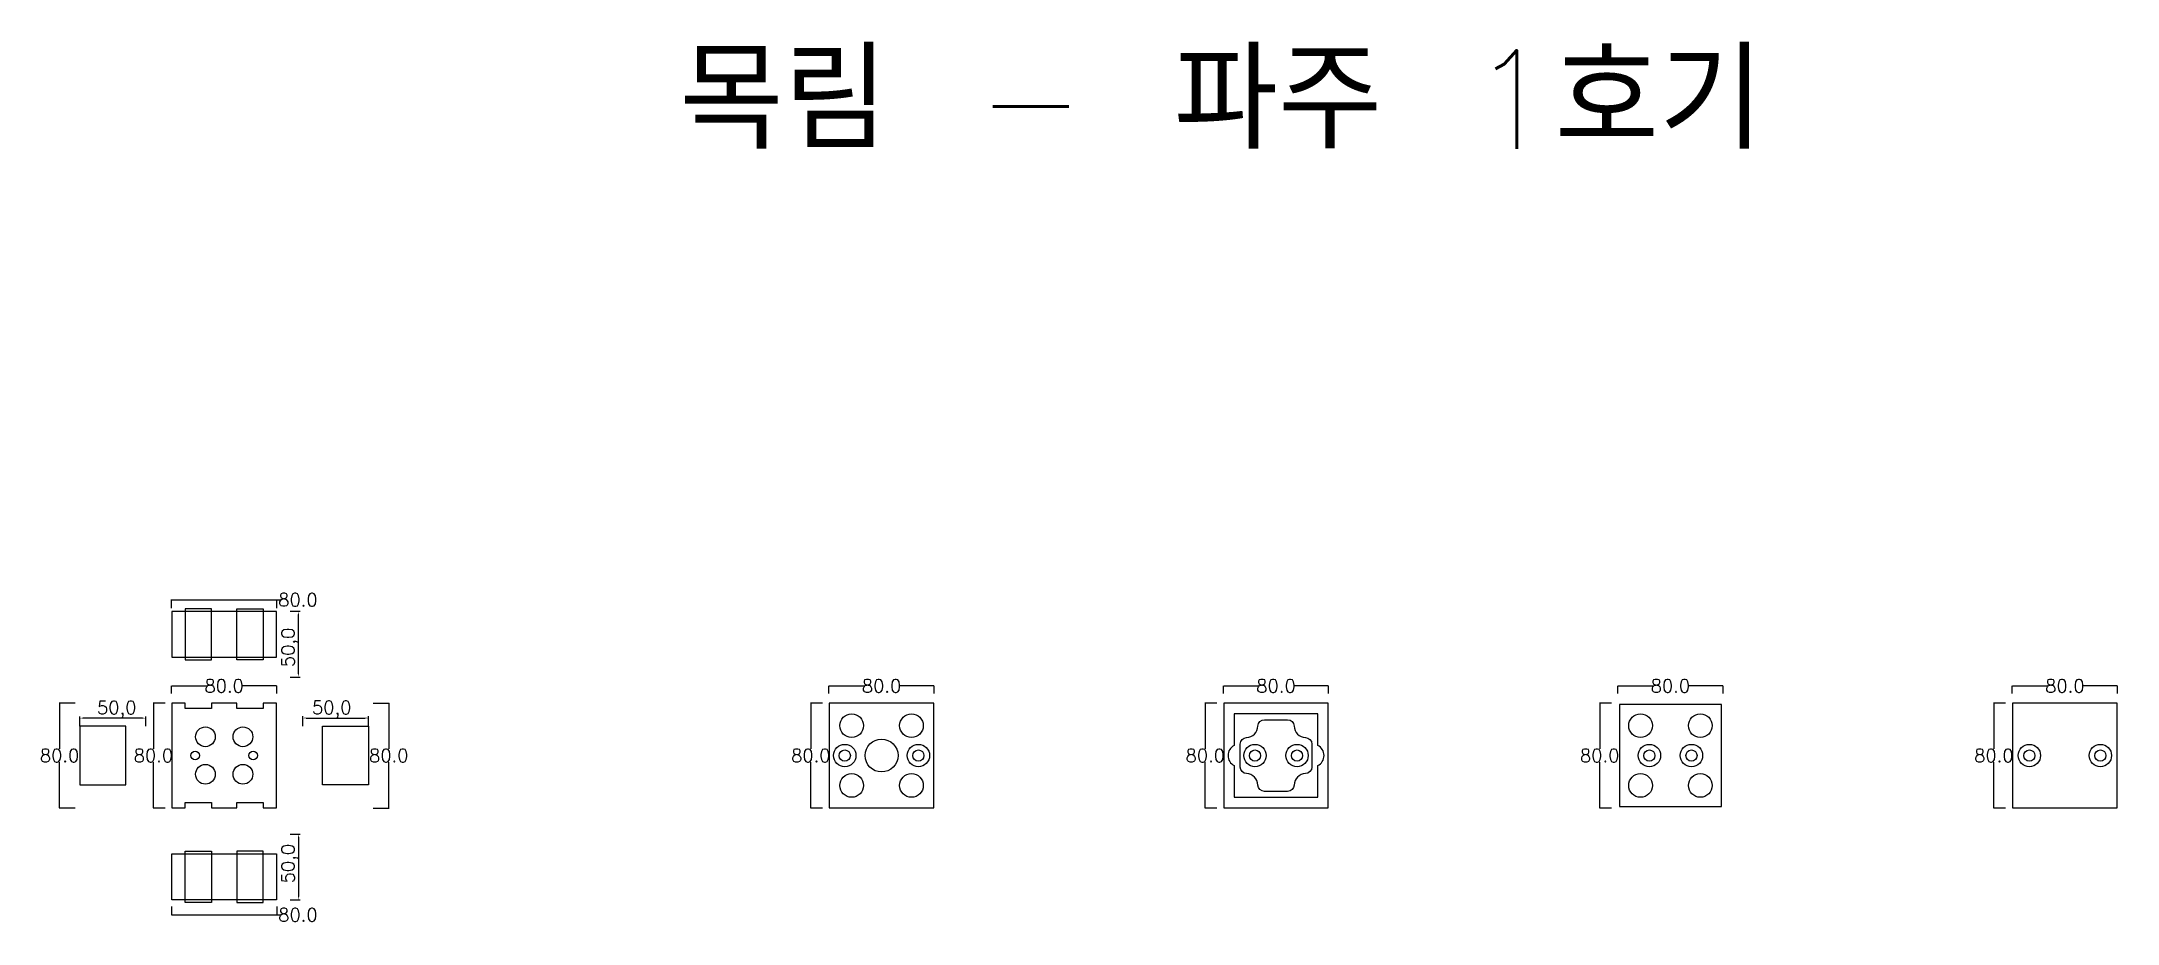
# Model space of a CAD drawing. Header units: millimetres. Extents: x 1380 to 2959, y 6 to 677.
import ezdxf

# ---------------------------------------------------------------- set-up
doc = ezdxf.new("R2010")
doc.units = ezdxf.units.MM
for name, color, linetype in [('TEXT', 7, 'Continuous'), ('볼트 구멍', 7, 'Continuous'), ('치구', 7, 'Continuous'), ('치수', 7, 'Continuous')]:
    doc.layers.add(name, color=color, linetype=linetype)
doc.styles.get("Standard").update_dxf_attribs({"font": 'txt.shx', "bigfont": 'whgtxt.shx'})
doc.dimstyles.new('ISO-25', dxfattribs={"dimtxt": 2.5, "dimasz": 2.5, "dimexe": 1.25, "dimexo": 0.625, "dimtad": 1, "dimtxsty": 'Standard', "dimcen": 2.5, "dimadec": 0, "dimazin": 0, "dimtfac": 1, "dimtmove": 0, "dimatfit": 3, "dimfxl": 0, "dimarcsym": 0})
doc.dimstyles.get("Standard").update_dxf_attribs({"dimtxt": 7, "dimasz": 0.18, "dimexe": 0.18, "dimexo": 0.0625, "dimgap": 0.09, "dimtad": 0, "dimtih": 1, "dimtoh": 1, "dimdec": 1, "dimzin": 0, "dimdsep": 46, "dimtxsty": 'Standard', "dimcen": 0.09, "dimadec": 0, "dimazin": 0, "dimtfac": 1, "dimtdec": 1, "dimtofl": 0, "dimtmove": 0, "dimatfit": 3, "dimfxl": 0, "dimtolj": 1, "dimtzin": 0, "dimarcsym": 0})

# ---------------------------------------------------------------- blocks, each defined once
blk = doc.blocks.new('*D1')
at = {"layer": 'Defpoints', "color": 0}
for p in [(1978.9, 180.9), (2058.9, 186.8), (2058.9, 180.9)]:
    blk.add_point(p, dxfattribs=at)
at = {"layer": '치수', "color": 0, "lineweight": -2}
for p, q in [((1978.9, 181), (1978.9, 187)), ((1979.1, 186.8), (2005.5, 186.8)), ((2058.7, 186.8), (2032.3, 186.8)), ((2058.9, 181), (2058.9, 187))]:
    blk.add_line(p, q, dxfattribs=at)
at = {"layer": '치수', "color": 0}
for points in [[(1979.1, 186.9), (1979.1, 186.8), (1978.9, 186.8)], [(2058.7, 186.9), (2058.7, 186.8), (2058.9, 186.8)]]:
    blk.add_solid(points, dxfattribs=at)
at = {"layer": '치수', "color": 0, "insert": (2018.9, 186.8), "char_height": 10, "attachment_point": 5}
blk.add_mtext('\\A1;80.0', dxfattribs=at)
blk = doc.blocks.new('*D2')
at = {"layer": 'Defpoints', "color": 0}
for p in [(1474, 173.8), (1465.1, 93.8), (1474, 93.8)]:
    blk.add_point(p, dxfattribs=at)
at = {"layer": '치수', "color": 0, "lineweight": -2}
for p, q in [((1474, 173.8), (1464.9, 173.8)), ((1465.1, 173.7), (1465.1, 138.9)), ((1465.1, 94), (1465.1, 128.7)), ((1474, 93.8), (1464.9, 93.8))]:
    blk.add_line(p, q, dxfattribs=at)
at = {"layer": '치수', "color": 0}
for points in [[(1465.1, 173.7), (1465.1, 173.7), (1465.1, 173.8)], [(1465.1, 94), (1465.1, 94), (1465.1, 93.8)]]:
    blk.add_solid(points, dxfattribs=at)
at = {"layer": '치수', "color": 0, "insert": (1465.1, 133.8), "char_height": 10, "attachment_point": 5}
blk.add_mtext('\\A1;80.0', dxfattribs=at)
blk = doc.blocks.new('*D3')
at = {"layer": 'Defpoints', "color": 0}
for p in [(1974, 173.8), (1965.1, 93.8), (1974, 93.8)]:
    blk.add_point(p, dxfattribs=at)
at = {"layer": '치수', "color": 0, "lineweight": -2}
for p, q in [((1974, 173.8), (1964.9, 173.8)), ((1965.1, 173.7), (1965.1, 138.9)), ((1965.1, 94), (1965.1, 128.7)), ((1974, 93.8), (1964.9, 93.8))]:
    blk.add_line(p, q, dxfattribs=at)
at = {"layer": '치수', "color": 0}
for points in [[(1965.1, 173.7), (1965.1, 173.7), (1965.1, 173.8)], [(1965.1, 94), (1965.1, 94), (1965.1, 93.8)]]:
    blk.add_solid(points, dxfattribs=at)
at = {"layer": '치수', "color": 0, "insert": (1965.1, 133.8), "char_height": 10, "attachment_point": 5}
blk.add_mtext('\\A1;80.0', dxfattribs=at)
blk = doc.blocks.new('*D4')
at = {"layer": 'Defpoints', "color": 0}
for p in [(1478.9, 180.9), (1558.9, 186.8), (1558.9, 180.9)]:
    blk.add_point(p, dxfattribs=at)
at = {"layer": '치수', "color": 0, "lineweight": -2}
for p, q in [((1478.9, 181), (1478.9, 187)), ((1479.1, 186.8), (1505.5, 186.8)), ((1558.7, 186.8), (1532.3, 186.8)), ((1558.9, 181), (1558.9, 187))]:
    blk.add_line(p, q, dxfattribs=at)
at = {"layer": '치수', "color": 0}
for points in [[(1479.1, 186.9), (1479.1, 186.8), (1478.9, 186.8)], [(1558.7, 186.9), (1558.7, 186.8), (1558.9, 186.8)]]:
    blk.add_solid(points, dxfattribs=at)
at = {"layer": '치수', "color": 0, "insert": (1518.9, 186.8), "char_height": 10, "attachment_point": 5}
blk.add_mtext('\\A1;80.0', dxfattribs=at)
blk = doc.blocks.new('*D5')
at = {"layer": 'Defpoints', "color": 0}
for p in [(2274, 173.8), (2265.1, 93.8), (2274, 93.8)]:
    blk.add_point(p, dxfattribs=at)
at = {"layer": '치수', "color": 0, "lineweight": -2}
for p, q in [((2274, 173.8), (2264.9, 173.8)), ((2265.1, 173.7), (2265.1, 138.9)), ((2265.1, 94), (2265.1, 128.7)), ((2274, 93.8), (2264.9, 93.8))]:
    blk.add_line(p, q, dxfattribs=at)
at = {"layer": '치수', "color": 0}
for points in [[(2265.1, 173.7), (2265.1, 173.7), (2265.1, 173.8)], [(2265.1, 94), (2265.1, 94), (2265.1, 93.8)]]:
    blk.add_solid(points, dxfattribs=at)
at = {"layer": '치수', "color": 0, "insert": (2265.1, 133.8), "char_height": 10, "attachment_point": 5}
blk.add_mtext('\\A1;80.0', dxfattribs=at)
blk = doc.blocks.new('*D6')
at = {"layer": 'Defpoints', "color": 0}
for p in [(2574, 173.8), (2565.1, 93.8), (2574, 93.8)]:
    blk.add_point(p, dxfattribs=at)
at = {"layer": '치수', "color": 0, "lineweight": -2}
for p, q in [((2574, 173.8), (2564.9, 173.8)), ((2565.1, 173.7), (2565.1, 138.9)), ((2565.1, 94), (2565.1, 128.7)), ((2574, 93.8), (2564.9, 93.8))]:
    blk.add_line(p, q, dxfattribs=at)
at = {"layer": '치수', "color": 0}
for points in [[(2565.1, 173.7), (2565.1, 173.7), (2565.1, 173.8)], [(2565.1, 94), (2565.1, 94), (2565.1, 93.8)]]:
    blk.add_solid(points, dxfattribs=at)
at = {"layer": '치수', "color": 0, "insert": (2565.1, 133.8), "char_height": 10, "attachment_point": 5}
blk.add_mtext('\\A1;80.0', dxfattribs=at)
blk = doc.blocks.new('*D7')
at = {"layer": 'Defpoints', "color": 0}
for p in [(2278.9, 180.9), (2358.9, 186.8), (2358.9, 180.9)]:
    blk.add_point(p, dxfattribs=at)
at = {"layer": '치수', "color": 0, "lineweight": -2}
for p, q in [((2278.9, 181), (2278.9, 187)), ((2279.1, 186.8), (2305.5, 186.8)), ((2358.7, 186.8), (2332.3, 186.8)), ((2358.9, 181), (2358.9, 187))]:
    blk.add_line(p, q, dxfattribs=at)
at = {"layer": '치수', "color": 0}
for points in [[(2279.1, 186.9), (2279.1, 186.8), (2278.9, 186.8)], [(2358.7, 186.9), (2358.7, 186.8), (2358.9, 186.8)]]:
    blk.add_solid(points, dxfattribs=at)
at = {"layer": '치수', "color": 0, "insert": (2318.9, 186.8), "char_height": 10, "attachment_point": 5}
blk.add_mtext('\\A1;80.0', dxfattribs=at)
blk = doc.blocks.new('*D8')
at = {"layer": 'Defpoints', "color": 0}
for p in [(2578.9, 180.9), (2658.9, 186.8), (2658.9, 180.9)]:
    blk.add_point(p, dxfattribs=at)
at = {"layer": '치수', "color": 0, "lineweight": -2}
for p, q in [((2578.9, 181), (2578.9, 187)), ((2579.1, 186.8), (2605.5, 186.8)), ((2658.7, 186.8), (2632.3, 186.8)), ((2658.9, 181), (2658.9, 187))]:
    blk.add_line(p, q, dxfattribs=at)
at = {"layer": '치수', "color": 0}
for points in [[(2579.1, 186.9), (2579.1, 186.8), (2578.9, 186.8)], [(2658.7, 186.9), (2658.7, 186.8), (2658.9, 186.8)]]:
    blk.add_solid(points, dxfattribs=at)
at = {"layer": '치수', "color": 0, "insert": (2618.9, 186.8), "char_height": 10, "attachment_point": 5}
blk.add_mtext('\\A1;80.0', dxfattribs=at)
blk = doc.blocks.new('*D9')
at = {"layer": 'Defpoints', "color": 0}
for p in [(2873.8, 173.8), (2864.9, 93.8), (2873.8, 93.8)]:
    blk.add_point(p, dxfattribs=at)
at = {"layer": '치수', "color": 0, "lineweight": -2}
for p, q in [((2873.7, 173.8), (2864.7, 173.8)), ((2864.9, 173.7), (2864.9, 138.9)), ((2864.9, 94), (2864.9, 128.7)), ((2873.7, 93.8), (2864.7, 93.8))]:
    blk.add_line(p, q, dxfattribs=at)
at = {"layer": '치수', "color": 0}
for points in [[(2864.8, 173.7), (2864.9, 173.7), (2864.9, 173.8)], [(2864.8, 94), (2864.9, 94), (2864.9, 93.8)]]:
    blk.add_solid(points, dxfattribs=at)
at = {"layer": '치수', "color": 0, "insert": (2864.9, 133.8), "char_height": 10, "attachment_point": 5}
blk.add_mtext('\\A1;80.0', dxfattribs=at)
blk = doc.blocks.new('*D10')
at = {"layer": 'Defpoints', "color": 0}
for p in [(2878.9, 180.9), (2958.9, 186.8), (2958.9, 180.9)]:
    blk.add_point(p, dxfattribs=at)
at = {"layer": '치수', "color": 0, "lineweight": -2}
for p, q in [((2878.9, 181), (2878.9, 187)), ((2879.1, 186.8), (2905.5, 186.8)), ((2958.7, 186.8), (2932.3, 186.8)), ((2958.9, 181), (2958.9, 187))]:
    blk.add_line(p, q, dxfattribs=at)
at = {"layer": '치수', "color": 0}
for points in [[(2879.1, 186.9), (2879.1, 186.8), (2878.9, 186.8)], [(2958.7, 186.9), (2958.7, 186.8), (2958.9, 186.8)]]:
    blk.add_solid(points, dxfattribs=at)
at = {"layer": '치수', "color": 0, "insert": (2918.9, 186.8), "char_height": 10, "attachment_point": 5}
blk.add_mtext('\\A1;80.0', dxfattribs=at)
blk = doc.blocks.new('*D33')
at = {"layer": 'Defpoints', "color": 0}
for p in [(1632.1, 173.8), (1632.1, 93.8), (1644.1, 93.8)]:
    blk.add_point(p, dxfattribs=at)
at = {"layer": '치수', "color": 0, "lineweight": -2}
for p, q in [((1632.1, 173.8), (1644.3, 173.8)), ((1644.1, 173.7), (1644.1, 138.9)), ((1644.1, 94), (1644.1, 128.7)), ((1632.1, 93.8), (1644.3, 93.8))]:
    blk.add_line(p, q, dxfattribs=at)
at = {"layer": '치수', "color": 0}
for points in [[(1644.1, 173.7), (1644.2, 173.7), (1644.1, 173.8)], [(1644.1, 94), (1644.2, 94), (1644.1, 93.8)]]:
    blk.add_solid(points, dxfattribs=at)
at = {"layer": '치수', "color": 0, "insert": (1644.1, 133.8), "char_height": 10, "attachment_point": 5}
blk.add_mtext('\\A1;80.0', dxfattribs=at)
blk = doc.blocks.new('*D36')
at = {"layer": 'Defpoints', "color": 0}
for p in [(1628.7, 162.4), (1578.7, 155.6), (1628.7, 155.6)]:
    blk.add_point(p, dxfattribs=at)
at = {"layer": '치수', "color": 0, "lineweight": -2}
for p, q in [((1578.7, 156.3), (1578.7, 163.7)), ((1581.2, 162.4), (1626.2, 162.4)), ((1628.7, 156.3), (1628.7, 163.7))]:
    blk.add_line(p, q, dxfattribs=at)
at = {"layer": '치수', "color": 0}
for points in [[(1581.2, 162.8), (1581.2, 162), (1578.7, 162.4)], [(1626.2, 162.8), (1626.2, 162), (1628.7, 162.4)]]:
    blk.add_solid(points, dxfattribs=at)
at = {"layer": '치수', "color": 0, "insert": (1600.7, 168.9), "char_height": 10, "attachment_point": 5}
blk.add_mtext('50,0', dxfattribs=at)
blk = doc.blocks.new('*D38')
at = {"layer": 'Defpoints', "color": 0}
for p in [(1478.9, 246), (1558.9, 252.4), (1558.9, 246)]:
    blk.add_point(p, dxfattribs=at)
at = {"layer": '치수', "color": 0, "lineweight": -2}
for p, q in [((1478.9, 246.1), (1478.9, 252.6)), ((1479.1, 252.4), (1558.7, 252.4)), ((1558.9, 246.1), (1558.9, 252.6)), ((1558.9, 252.4), (1561.6, 252.4))]:
    blk.add_line(p, q, dxfattribs=at)
at = {"layer": '치수', "color": 0}
for points in [[(1479.1, 252.4), (1479.1, 252.4), (1478.9, 252.4)], [(1558.7, 252.4), (1558.7, 252.4), (1558.9, 252.4)]]:
    blk.add_solid(points, dxfattribs=at)
at = {"layer": '치수', "color": 0, "insert": (1575, 252.4), "char_height": 10, "attachment_point": 5}
blk.add_mtext('\\A1;80.0', dxfattribs=at)
blk = doc.blocks.new('*D37')
at = {"layer": 'Defpoints', "color": 0}
for p in [(1568.6, 243.6), (1575.5, 243.6), (1568.6, 193.6)]:
    blk.add_point(p, dxfattribs=at)
at = {"layer": '치수', "color": 0, "lineweight": -2}
for p, q in [((1569.2, 243.6), (1576.7, 243.6)), ((1575.5, 196.1), (1575.5, 241.1)), ((1569.2, 193.6), (1576.7, 193.6))]:
    blk.add_line(p, q, dxfattribs=at)
at = {"layer": '치수', "color": 0}
for points in [[(1575.1, 241.1), (1575.9, 241.1), (1575.5, 243.6)], [(1575.1, 196.1), (1575.9, 196.1), (1575.5, 193.6)]]:
    blk.add_solid(points, dxfattribs=at)
at = {"layer": '치수', "color": 0, "insert": (1569, 216.1), "char_height": 10, "attachment_point": 5, "rotation": 90}
blk.add_mtext('50,0', dxfattribs=at)
blk = doc.blocks.new('*D31')
at = {"layer": 'Defpoints', "color": 0}
for p in [(1405.8, 173.8), (1393.7, 93.8), (1405.8, 93.8)]:
    blk.add_point(p, dxfattribs=at)
at = {"layer": '치수', "color": 0, "lineweight": -2}
for p, q in [((1405.7, 173.8), (1393.5, 173.8)), ((1393.7, 173.7), (1393.7, 138.9)), ((1393.7, 94), (1393.7, 128.7)), ((1405.7, 93.8), (1393.5, 93.8))]:
    blk.add_line(p, q, dxfattribs=at)
at = {"layer": '치수', "color": 0}
for points in [[(1393.7, 173.7), (1393.7, 173.7), (1393.7, 173.8)], [(1393.7, 94), (1393.7, 94), (1393.7, 93.8)]]:
    blk.add_solid(points, dxfattribs=at)
at = {"layer": '치수', "color": 0, "insert": (1393.7, 133.8), "char_height": 10, "attachment_point": 5}
blk.add_mtext('\\A1;80.0', dxfattribs=at)
blk = doc.blocks.new('*D32')
at = {"layer": 'Defpoints', "color": 0}
for p in [(1409.2, 162.3), (1409.2, 155.6), (1459.2, 155.5)]:
    blk.add_point(p, dxfattribs=at)
at = {"layer": '치수', "color": 0, "lineweight": -2}
for p, q in [((1409.2, 156.3), (1409.2, 163.6)), ((1456.7, 162.3), (1411.7, 162.3)), ((1459.2, 156.2), (1459.2, 163.6))]:
    blk.add_line(p, q, dxfattribs=at)
at = {"layer": '치수', "color": 0}
for points in [[(1411.7, 162.7), (1411.7, 161.9), (1409.2, 162.3)], [(1456.7, 162.7), (1456.7, 161.9), (1459.2, 162.3)]]:
    blk.add_solid(points, dxfattribs=at)
at = {"layer": '치수', "color": 0, "insert": (1437.2, 168.8), "char_height": 10, "attachment_point": 5}
blk.add_mtext('50,0', dxfattribs=at)
blk = doc.blocks.new('*D35')
at = {"layer": 'Defpoints', "color": 0}
for p in [(1568.6, 74.1), (1568.6, 24.1), (1575.5, 24.1)]:
    blk.add_point(p, dxfattribs=at)
at = {"layer": '치수', "color": 0, "lineweight": -2}
for p, q in [((1569.2, 74.1), (1576.7, 74.1)), ((1575.5, 71.6), (1575.5, 26.6)), ((1569.2, 24.1), (1576.7, 24.1))]:
    blk.add_line(p, q, dxfattribs=at)
at = {"layer": '치수', "color": 0}
for points in [[(1575.1, 71.6), (1575.9, 71.6), (1575.5, 74.1)], [(1575.1, 26.6), (1575.9, 26.6), (1575.5, 24.1)]]:
    blk.add_solid(points, dxfattribs=at)
at = {"layer": '치수', "color": 0, "insert": (1569, 51.6), "char_height": 10, "attachment_point": 5, "rotation": 90}
blk.add_mtext('50,0', dxfattribs=at)
blk = doc.blocks.new('*D34')
at = {"layer": 'Defpoints', "color": 0}
for p in [(1478.9, 19), (1558.9, 19), (1558.9, 12.6)]:
    blk.add_point(p, dxfattribs=at)
at = {"layer": '치수', "color": 0, "lineweight": -2}
for p, q in [((1478.9, 18.9), (1478.9, 12.4)), ((1558.9, 18.9), (1558.9, 12.4)), ((1479.1, 12.6), (1558.7, 12.6)), ((1558.9, 12.6), (1561.6, 12.6))]:
    blk.add_line(p, q, dxfattribs=at)
at = {"layer": '치수', "color": 0}
for points in [[(1479.1, 12.6), (1479.1, 12.5), (1478.9, 12.6)], [(1558.7, 12.6), (1558.7, 12.5), (1558.9, 12.6)]]:
    blk.add_solid(points, dxfattribs=at)
at = {"layer": '치수', "color": 0, "insert": (1575, 12.6), "char_height": 10, "attachment_point": 5}
blk.add_mtext('\\A1;80.0', dxfattribs=at)

msp = doc.modelspace()

# ---------------------------------------------------------------- linework, layer by layer
for centre in [(1504.66, 148.08), (1533.16, 148.08), (1504.66, 119.58), (1533.16, 119.58)]:
    msp.add_circle(centre, 7.5)
at = {"layer": '볼트 구멍', "color": 6}
for centre in [(1990.91, 133.83), (2046.91, 133.83), (2302.91, 133.83), (2334.91, 133.83), (2602.91, 133.83), (2634.91, 133.83), (2891.91, 133.83), (2945.91, 133.83)]:
    msp.add_circle(centre, 8.5, dxfattribs=at)
at = {"layer": '볼트 구멍', "color": 3}
for centre, radius in [((2018.91, 133.83), 12.5), ((1496.91, 133.83), 3.25), ((1540.91, 133.83), 3.25)]:
    msp.add_circle(centre, radius, dxfattribs=at)
at = {"layer": '볼트 구멍', "color": 2}
for centre in [(1990.91, 133.83), (2046.91, 133.83), (2302.91, 133.83), (2334.91, 133.83), (2602.91, 133.83), (2634.91, 133.83), (2891.91, 133.83), (2945.91, 133.83)]:
    msp.add_circle(centre, 4.25, dxfattribs=at)
at = {"layer": '치구'}
for points in [[(1479.16, 208.58), (1558.66, 208.58), (1558.66, 243.58), (1479.16, 243.58)], [(1479.16, 94.08), (1489.16, 94.08), (1489.16, 98.08), (1509.16, 98.08), (1509.16, 94.08), (1528.66, 94.08), (1528.66, 98.08), (1548.66, 98.08), (1548.66, 94.08), (1558.66, 94.08), (1558.66, 173.58), (1548.66, 173.58), (1548.66, 169.58), (1528.66, 169.58), (1528.66, 173.58), (1509.16, 173.58), (1509.16, 169.58), (1489.16, 169.58), (1489.16, 173.58), (1479.16, 173.58)], [(1979.16, 173.58), (1979.16, 94.08), (2058.66, 94.08), (2058.66, 173.58)], [(2279.16, 173.58), (2279.16, 94.08), (2358.66, 94.08), (2358.66, 173.58)], [(2580.16, 172.58), (2580.16, 95.08), (2657.66, 95.08), (2657.66, 172.58)], [(2879.16, 173.58), (2879.16, 94.08), (2958.66, 94.08), (2958.66, 173.58)], [(1444.16, 156.18), (1409.16, 156.18), (1409.16, 111.48), (1444.16, 111.48)], [(1593.66, 156.18), (1628.66, 156.18), (1628.66, 111.48), (1593.66, 111.48)], [(1479.16, 59.08), (1558.66, 59.08), (1558.66, 24.08), (1479.16, 24.08)]]:
    msp.add_lwpolyline(points, close=True, dxfattribs=at)
at = {"layer": '치구', "color": 1}
for points in [[(1489.16, 206.58), (1509.16, 206.58), (1509.16, 245.58), (1489.16, 245.58)], [(1548.66, 206.58), (1528.66, 206.58), (1528.66, 245.58), (1548.66, 245.58)], [(1489.16, 61.08), (1509.16, 61.08), (1509.16, 22.08), (1489.16, 22.08)], [(1548.66, 61.08), (1528.66, 61.08), (1528.66, 22.08), (1548.66, 22.08)]]:
    msp.add_lwpolyline(points, close=True, dxfattribs=at)
at = {"layer": '치구'}
msp.add_lwpolyline([(2350.66, 126.2, 0.6226998), (2350.66, 141.46), (2350.66, 165.58), (2287.16, 165.58), (2287.16, 141.46, 0.6226998), (2287.16, 126.2), (2287.16, 102.08), (2350.66, 102.08)], format="xyb", close=True, dxfattribs=at)
at = {"layer": '치구', "color": 0}
msp.add_lwpolyline([(2305.16, 156.26, -0.4037891), (2310.16, 161.08), (2327.67, 161.08, -0.4037891), (2332.67, 156.26, 0.3934396), (2341.34, 147.59, -0.4037891), (2346.16, 142.59), (2346.16, 125.07, -0.4037891), (2341.34, 120.08, 0.3934396), (2332.67, 111.4, -0.4037891), (2327.67, 106.58), (2310.16, 106.58, -0.4037891), (2305.16, 111.4, 0.3934396), (2296.49, 120.08, -0.4037891), (2291.66, 125.07), (2291.66, 142.59, -0.4037891), (2296.49, 147.59, 0.3934396)], format="xyb", close=True, dxfattribs=at)
for centre in [(1996.16, 156.58), (2041.66, 156.58), (2596.16, 156.58), (2641.66, 156.58), (1996.16, 111.08), (2041.66, 111.08), (2596.16, 111.08), (2641.66, 111.08)]:
    msp.add_circle(centre, 9, dxfattribs=at)

# ---------------------------------------------------------------- texts
at = {"layer": 'TEXT', "color": 3}
msp.add_text('목림 - 파주 1호기', height=75, dxfattribs=at).set_placement((1865.12, 595.61))

# ---------------------------------------------------------------- dimensions: what is measured, and where the dimension line sits
at = {"layer": '치수', "color": 4}
for base, p1, p2, dimstyle, override, picture, middle in [((1558.91, 252.4), (1478.91, 246.01), (1558.91, 246.01), 'Standard', {"dimtxt": 10}, '*D38', (1575.02, 252.4)), ((1628.66, 162.41), (1578.66, 155.63), (1628.66, 155.63), 'ISO-25', {"dimtxt": 10, "dimdec": 1, "dimzin": 0, "dimtdec": 1}, '*D36', (1600.66, 162.41)), ((1558.91, 12.57), (1478.91, 18.97), (1558.91, 18.97), 'Standard', {"dimtxt": 10}, '*D34', (1575.02, 12.57))]:
    dim = msp.add_linear_dim(base=base, p1=p1, p2=p2, dimstyle=dimstyle, override=override, dxfattribs=at)
    dim.commit()
    dim.dimension.update_dxf_attribs({"geometry": picture, "text_midpoint": middle, "dimtype": 160})
for base, p1, p2, angle, picture, middle in [((1575.49, 243.58), (1568.59, 193.58), (1568.59, 243.58), 90, '*D37', (1575.49, 216.08)), ((1409.16, 162.31), (1459.16, 155.53), (1409.16, 155.63), 180, '*D32', (1437.16, 162.31)), ((1575.49, 24.08), (1568.59, 74.08), (1568.59, 24.08), 270, '*D35', (1575.49, 51.58))]:
    dim = msp.add_linear_dim(base=base, p1=p1, p2=p2, angle=angle, dimstyle='ISO-25', override={"dimtxt": 10, "dimdec": 1, "dimzin": 0, "dimtdec": 1}, dxfattribs=at)
    dim.commit()
    dim.dimension.update_dxf_attribs({"geometry": picture, "text_midpoint": middle, "dimtype": 160})
for base, p1, p2, picture, middle in [((1558.91, 186.82), (1478.91, 180.94), (1558.91, 180.94), '*D4', (1518.91, 186.82)), ((2058.91, 186.82), (1978.91, 180.94), (2058.91, 180.94), '*D1', (2018.91, 186.82)), ((2358.91, 186.82), (2278.91, 180.94), (2358.91, 180.94), '*D7', (2318.91, 186.82)), ((2658.91, 186.82), (2578.91, 180.94), (2658.91, 180.94), '*D8', (2618.91, 186.82)), ((2958.91, 186.82), (2878.91, 180.94), (2958.91, 180.94), '*D10', (2918.91, 186.82))]:
    dim = msp.add_linear_dim(base=base, p1=p1, p2=p2, dimstyle='Standard', override={"dimtxt": 10}, dxfattribs=at)
    dim.commit()
    dim.dimension.update_dxf_attribs({"geometry": picture, "text_midpoint": middle})
for base, p1, p2, picture, middle in [((1393.7, 93.83), (1405.77, 173.83), (1405.77, 93.83), '*D31', (1393.7, 133.83)), ((1465.12, 93.83), (1474.02, 173.83), (1474.02, 93.83), '*D2', (1465.12, 133.83)), ((1644.13, 93.83), (1632.06, 173.83), (1632.06, 93.83), '*D33', (1644.13, 133.83)), ((1965.12, 93.83), (1974.02, 173.83), (1974.02, 93.83), '*D3', (1965.12, 133.83)), ((2265.12, 93.83), (2274.02, 173.83), (2274.02, 93.83), '*D5', (2265.12, 133.83)), ((2565.12, 93.83), (2574.02, 173.83), (2574.02, 93.83), '*D6', (2565.12, 133.83)), ((2864.87, 93.83), (2873.77, 173.83), (2873.77, 93.83), '*D9', (2864.87, 133.83))]:
    dim = msp.add_linear_dim(base=base, p1=p1, p2=p2, angle=90, dimstyle='Standard', override={"dimtxt": 10}, dxfattribs=at)
    dim.commit()
    dim.dimension.update_dxf_attribs({"geometry": picture, "text_midpoint": middle})

doc.saveas('drawing.dxf')
